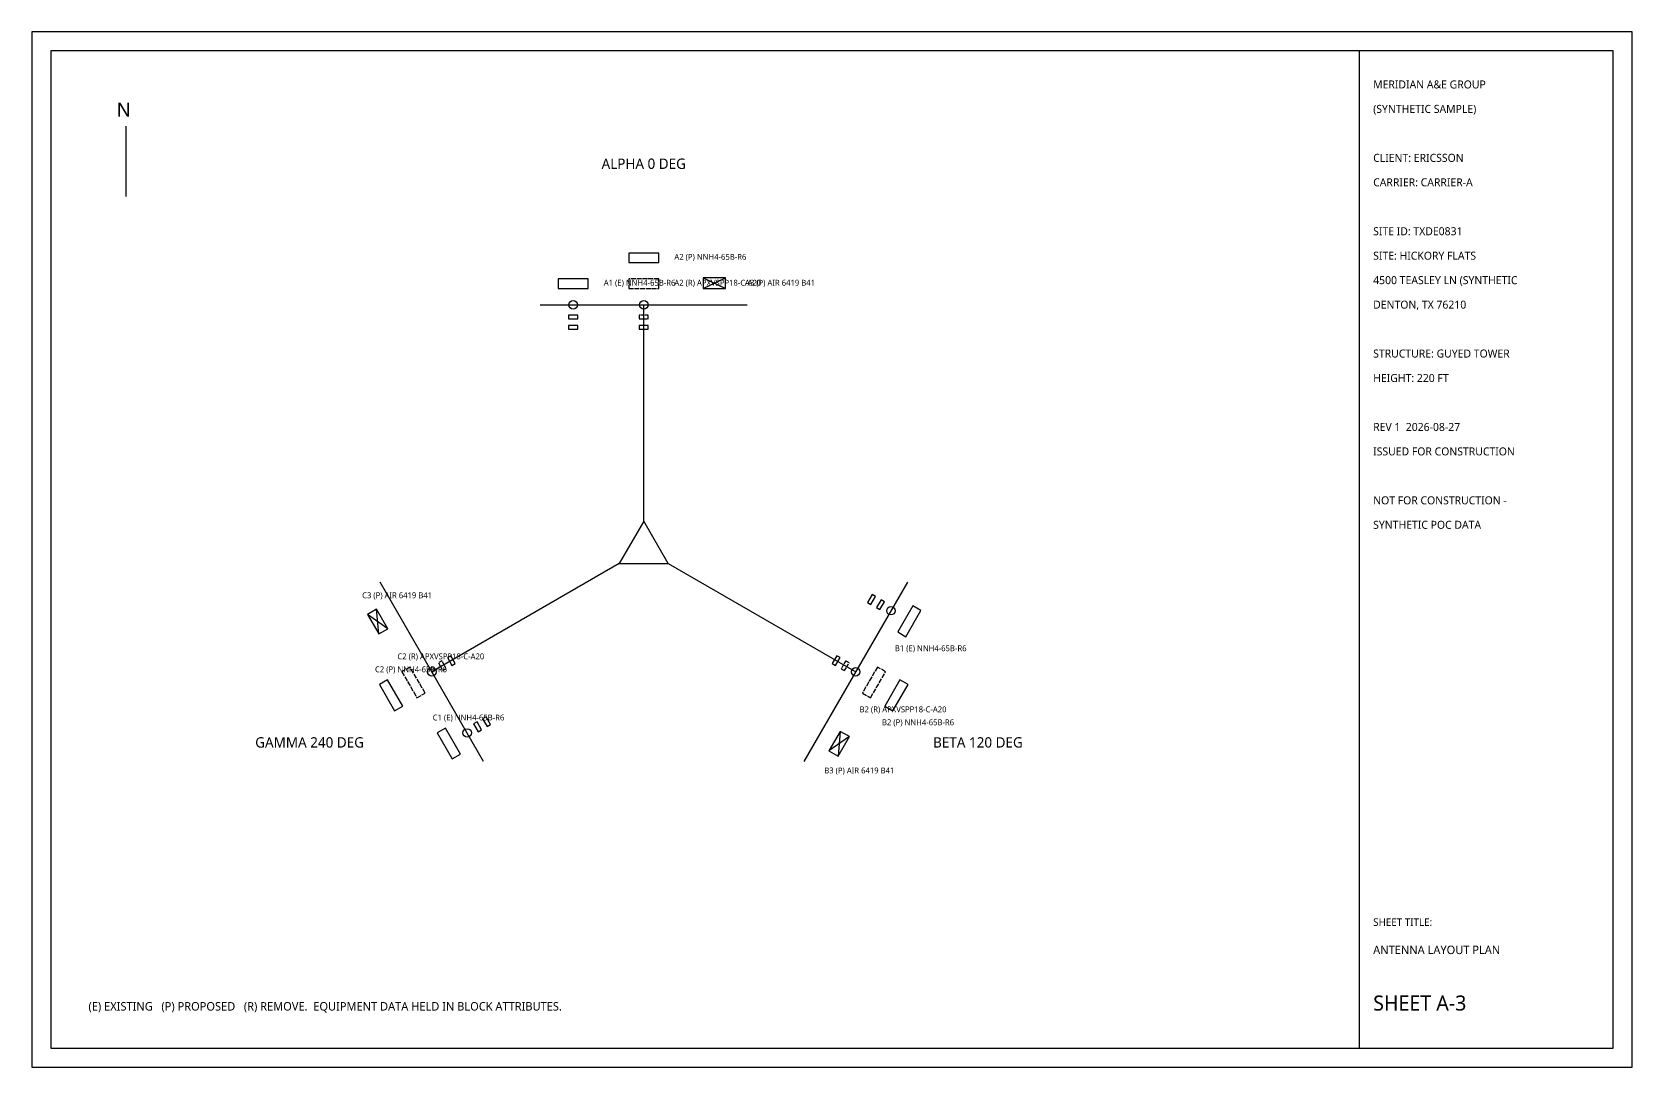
# Model space of a CAD drawing. Extents: x 0 to 1940, y 0 to 220.
# Drawn here: x 800 to 1140, y 0 to 220 of the extents above; entities that cross this region are included whole.
import ezdxf
from ezdxf.enums import TextEntityAlignment as Align

# ---------------------------------------------------------------- set-up
doc = ezdxf.new("R2010")
doc.units = 0
doc.linetypes.add('DASHED', pattern=[1.524, 1.27, -0.254])
for name, color, linetype in [('A-ANT-EXIST', 8, 'Continuous'), ('A-ANT-NEW', 1, 'Continuous'), ('A-ANT-REMOVE', 30, 'DASHED'), ('A-BORDER', 7, 'Continuous'), ('A-MOUNT', 5, 'Continuous'), ('A-RRU-EXIST', 8, 'Continuous'), ('A-RRU-NEW', 1, 'Continuous'), ('A-RRU-REMOVE', 30, 'DASHED'), ('A-STRUCT', 7, 'Continuous'), ('A-TEXT', 7, 'Continuous'), ('A-TITLE', 7, 'Continuous')]:
    doc.layers.add(name, color=color, linetype=linetype)
doc.styles.add('OpenSans', font='OpenSans-Regular.ttf')

# ---------------------------------------------------------------- blocks, each defined once
blk = doc.blocks.new('PIPE')
blk.add_circle((0, 0), 0.9)
at = {"flags": 1}
for tag, p in [('SECTOR', (0, -3)), ('POSITION', (0, -4.6)), ('STATUS', (0, -6.2))]:
    blk.add_attdef(tag, p, '', height=1.2, dxfattribs=at)
blk = doc.blocks.new('ANT_PANEL')
blk.add_lwpolyline([(-4, 0), (4, 0), (4, 2.5), (-4, 2.5)], close=True)
at = {"flags": 1}
for tag, p in [('SECTOR', (0, -3)), ('POSITION', (0, -4.6)), ('STATUS', (0, -9.4)), ('MFR', (0, -6.2)), ('MODEL', (0, -7.8)), ('AZIMUTH', (0, -11)), ('RAD_CENTER_FT', (0, -12.6)), ('MECH_TILT', (0, -14.2))]:
    blk.add_attdef(tag, p, '', height=1.2, dxfattribs=at)
blk = doc.blocks.new('RRU')
blk.add_lwpolyline([(-1.6, 0), (1.6, 0), (1.6, 1.4), (-1.6, 1.4)], close=True)
at = {"flags": 1}
for tag, p in [('SECTOR', (0, -3)), ('POSITION', (0, -4.6)), ('MODEL', (0, -6.2)), ('STATUS', (0, -7.8)), ('BANDS', (0, -9.4))]:
    blk.add_attdef(tag, p, '', height=1.2, dxfattribs=at)
blk = doc.blocks.new('AAU')
for p, q in [((-3, 0), (3, 2.8)), ((-3, 2.8), (3, 0))]:
    blk.add_line(p, q)
blk.add_lwpolyline([(-3, 0), (3, 0), (3, 2.8), (-3, 2.8)], close=True)
at = {"flags": 1}
for tag, p in [('SECTOR', (0, -3)), ('POSITION', (0, -4.6)), ('STATUS', (0, -9.4)), ('MFR', (0, -6.2)), ('MODEL', (0, -7.8)), ('AZIMUTH', (0, -11)), ('RAD_CENTER_FT', (0, -12.6)), ('MECH_TILT', (0, -14.2))]:
    blk.add_attdef(tag, p, '', height=1.2, dxfattribs=at)

msp = doc.modelspace()

# ---------------------------------------------------------------- linework, layer by layer
at = {"layer": 'A-BORDER'}
for points in [[(800, 0), (1140, 0), (1140, 220), (800, 220)], [(804, 4), (1136, 4), (1136, 216), (804, 216)]]:
    msp.add_lwpolyline(points, close=True, dxfattribs=at)
at = {"layer": 'A-MOUNT'}
for p, q in [((908, 162), (952, 162)), ((930, 116), (930, 162)), ((924.8, 107), (884.97, 84)), ((935.2, 107), (975.03, 84)), ((895.97, 64.95), (873.97, 103.05)), ((986.03, 103.05), (964.03, 64.95))]:
    msp.add_line(p, q, dxfattribs=at)
at = {"layer": 'A-STRUCT'}
msp.add_lwpolyline([(930, 116), (924.8, 107), (935.2, 107)], close=True, dxfattribs=at)
at = {"layer": 'A-TEXT'}
msp.add_line((820, 185), (820, 200), dxfattribs=at)
at = {"layer": 'A-TITLE'}
msp.add_lwpolyline([(1082, 4), (1136, 4), (1136, 216), (1082, 216)], close=True, dxfattribs=at)

# ---------------------------------------------------------------- block references
at = {"layer": 'A-ANT-EXIST', "xscale": 0.8, "yscale": 0.8}
msp.add_blockref('ANT_PANEL', (915, 165.5), dxfattribs=at)
for p, rotation in [((985.56, 95.24), -120), ((889.44, 69.26), -240)]:
    msp.add_blockref('ANT_PANEL', p, dxfattribs=dict(at, rotation=rotation))
at = {"layer": 'A-ANT-NEW', "xscale": 0.8, "yscale": 0.8}
for name, p in [('ANT_PANEL', (930, 171)), ('AAU', (945, 165.5))]:
    msp.add_blockref(name, p, dxfattribs=at)
for name, p, rotation in [('AAU', (874.44, 95.24), -240), ('ANT_PANEL', (877.17, 79.5), -240), ('ANT_PANEL', (982.83, 79.5), -120), ('AAU', (970.56, 69.26), -120)]:
    msp.add_blockref(name, p, dxfattribs=dict(at, rotation=rotation))
at = {"layer": 'A-ANT-REMOVE', "xscale": 0.8, "yscale": 0.8}
msp.add_blockref('ANT_PANEL', (930, 165.5), dxfattribs=at)
for p, rotation in [((881.94, 82.25), -240), ((978.06, 82.25), -120)]:
    msp.add_blockref('ANT_PANEL', p, dxfattribs=dict(at, rotation=rotation))
at = {"layer": 'A-MOUNT'}
for p in [(915, 162), (930, 162), (982.53, 96.99), (884.97, 84), (975.03, 84), (892.47, 71.01)]:
    msp.add_blockref('PIPE', p, dxfattribs=at)
at = {"layer": 'A-RRU-EXIST', "xscale": 0.6, "yscale": 0.6}
for p in [(915, 159), (915, 156.8)]:
    msp.add_blockref('RRU', p, dxfattribs=at)
for p, rotation in [((978.03, 99.59), -120), ((979.94, 98.49), -120), ((895.06, 72.51), -240), ((896.97, 73.61), -240)]:
    msp.add_blockref('RRU', p, dxfattribs=dict(at, rotation=rotation))
at = {"layer": 'A-RRU-NEW', "xscale": 0.6, "yscale": 0.6}
msp.add_blockref('RRU', (930, 156.8), dxfattribs=at)
for p, rotation in [((889.47, 86.6), -240), ((970.53, 86.6), -120)]:
    msp.add_blockref('RRU', p, dxfattribs=dict(at, rotation=rotation))
at = {"layer": 'A-RRU-REMOVE', "xscale": 0.6, "yscale": 0.6}
msp.add_blockref('RRU', (930, 159), dxfattribs=at)
for p, rotation in [((887.56, 85.5), -240), ((972.44, 85.5), -120)]:
    msp.add_blockref('RRU', p, dxfattribs=dict(at, rotation=rotation))

# ---------------------------------------------------------------- texts
at = {"layer": 'A-TEXT', "style": 'OpenSans'}
for s, height, p in [('N', 3, (818, 202)), ('(E) EXISTING   (P) PROPOSED   (R) REMOVE.  EQUIPMENT DATA HELD IN BLOCK ATTRIBUTES.', 1.8, (812, 12))]:
    msp.add_text(s, height=height, dxfattribs=at).set_placement(p)
for s, p in [('ALPHA 0 DEG', (930, 192)), ('GAMMA 240 DEG', (858.99, 69)), ('BETA 120 DEG', (1001.01, 69))]:
    msp.add_text(s, height=2.2, dxfattribs=at).set_placement(p, align=Align.MIDDLE_CENTER)
for s, p in [('A2 (P) NNH4-65B-R6', (936.5, 172.2)), ('A1 (E) NNH4-65B-R6', (921.5, 166.7)), ('A2 (R) APXVSPP18-C-A20', (936.5, 166.7)), ('A3 (P) AIR 6419 B41', (951.5, 166.7)), ('C3 (P) AIR 6419 B41', (870.15, 100.27)), ('B1 (E) NNH4-65B-R6', (983.35, 89.01)), ('C2 (P) NNH4-65B-R6', (872.88, 84.53)), ('C2 (R) APXVSPP18-C-A20', (877.65, 87.28)), ('C1 (E) NNH4-65B-R6', (885.15, 74.29)), ('B2 (R) APXVSPP18-C-A20', (975.85, 76.02)), ('B2 (P) NNH4-65B-R6', (980.62, 73.27)), ('B3 (P) AIR 6419 B41', (968.35, 63.03))]:
    msp.add_text(s, height=1.25, dxfattribs=at).set_placement(p, align=Align.MIDDLE_LEFT)
at = {"layer": 'A-TITLE', "style": 'OpenSans'}
for s, height, p in [('MERIDIAN A&E GROUP', 1.7, (1085, 208)), ('(SYNTHETIC SAMPLE)', 1.7, (1085, 202.8)), ('CLIENT: ERICSSON', 1.7, (1085, 192.4)), ('CARRIER: CARRIER-A', 1.7, (1085, 187.2)), ('SITE ID: TXDE0831', 1.7, (1085, 176.8)), ('SITE: HICKORY FLATS', 1.7, (1085, 171.6)), ('4500 TEASLEY LN (SYNTHETIC', 1.7, (1085, 166.4)), ('DENTON, TX 76210', 1.7, (1085, 161.2)), ('STRUCTURE: GUYED TOWER', 1.7, (1085, 150.8)), ('HEIGHT: 220 FT', 1.7, (1085, 145.6)), ('REV 1  2026-08-27', 1.7, (1085, 135.2)), ('ISSUED FOR CONSTRUCTION', 1.7, (1085, 130)), ('NOT FOR CONSTRUCTION -', 1.7, (1085, 119.6)), ('SYNTHETIC POC DATA', 1.7, (1085, 114.4)), ('SHEET TITLE:', 1.6, (1085, 30)), ('ANTENNA LAYOUT PLAN', 1.8, (1085, 24)), ('SHEET A-3', 3.2, (1085, 12))]:
    msp.add_text(s, height=height, dxfattribs=at).set_placement(p)

doc.saveas('drawing.dxf')
